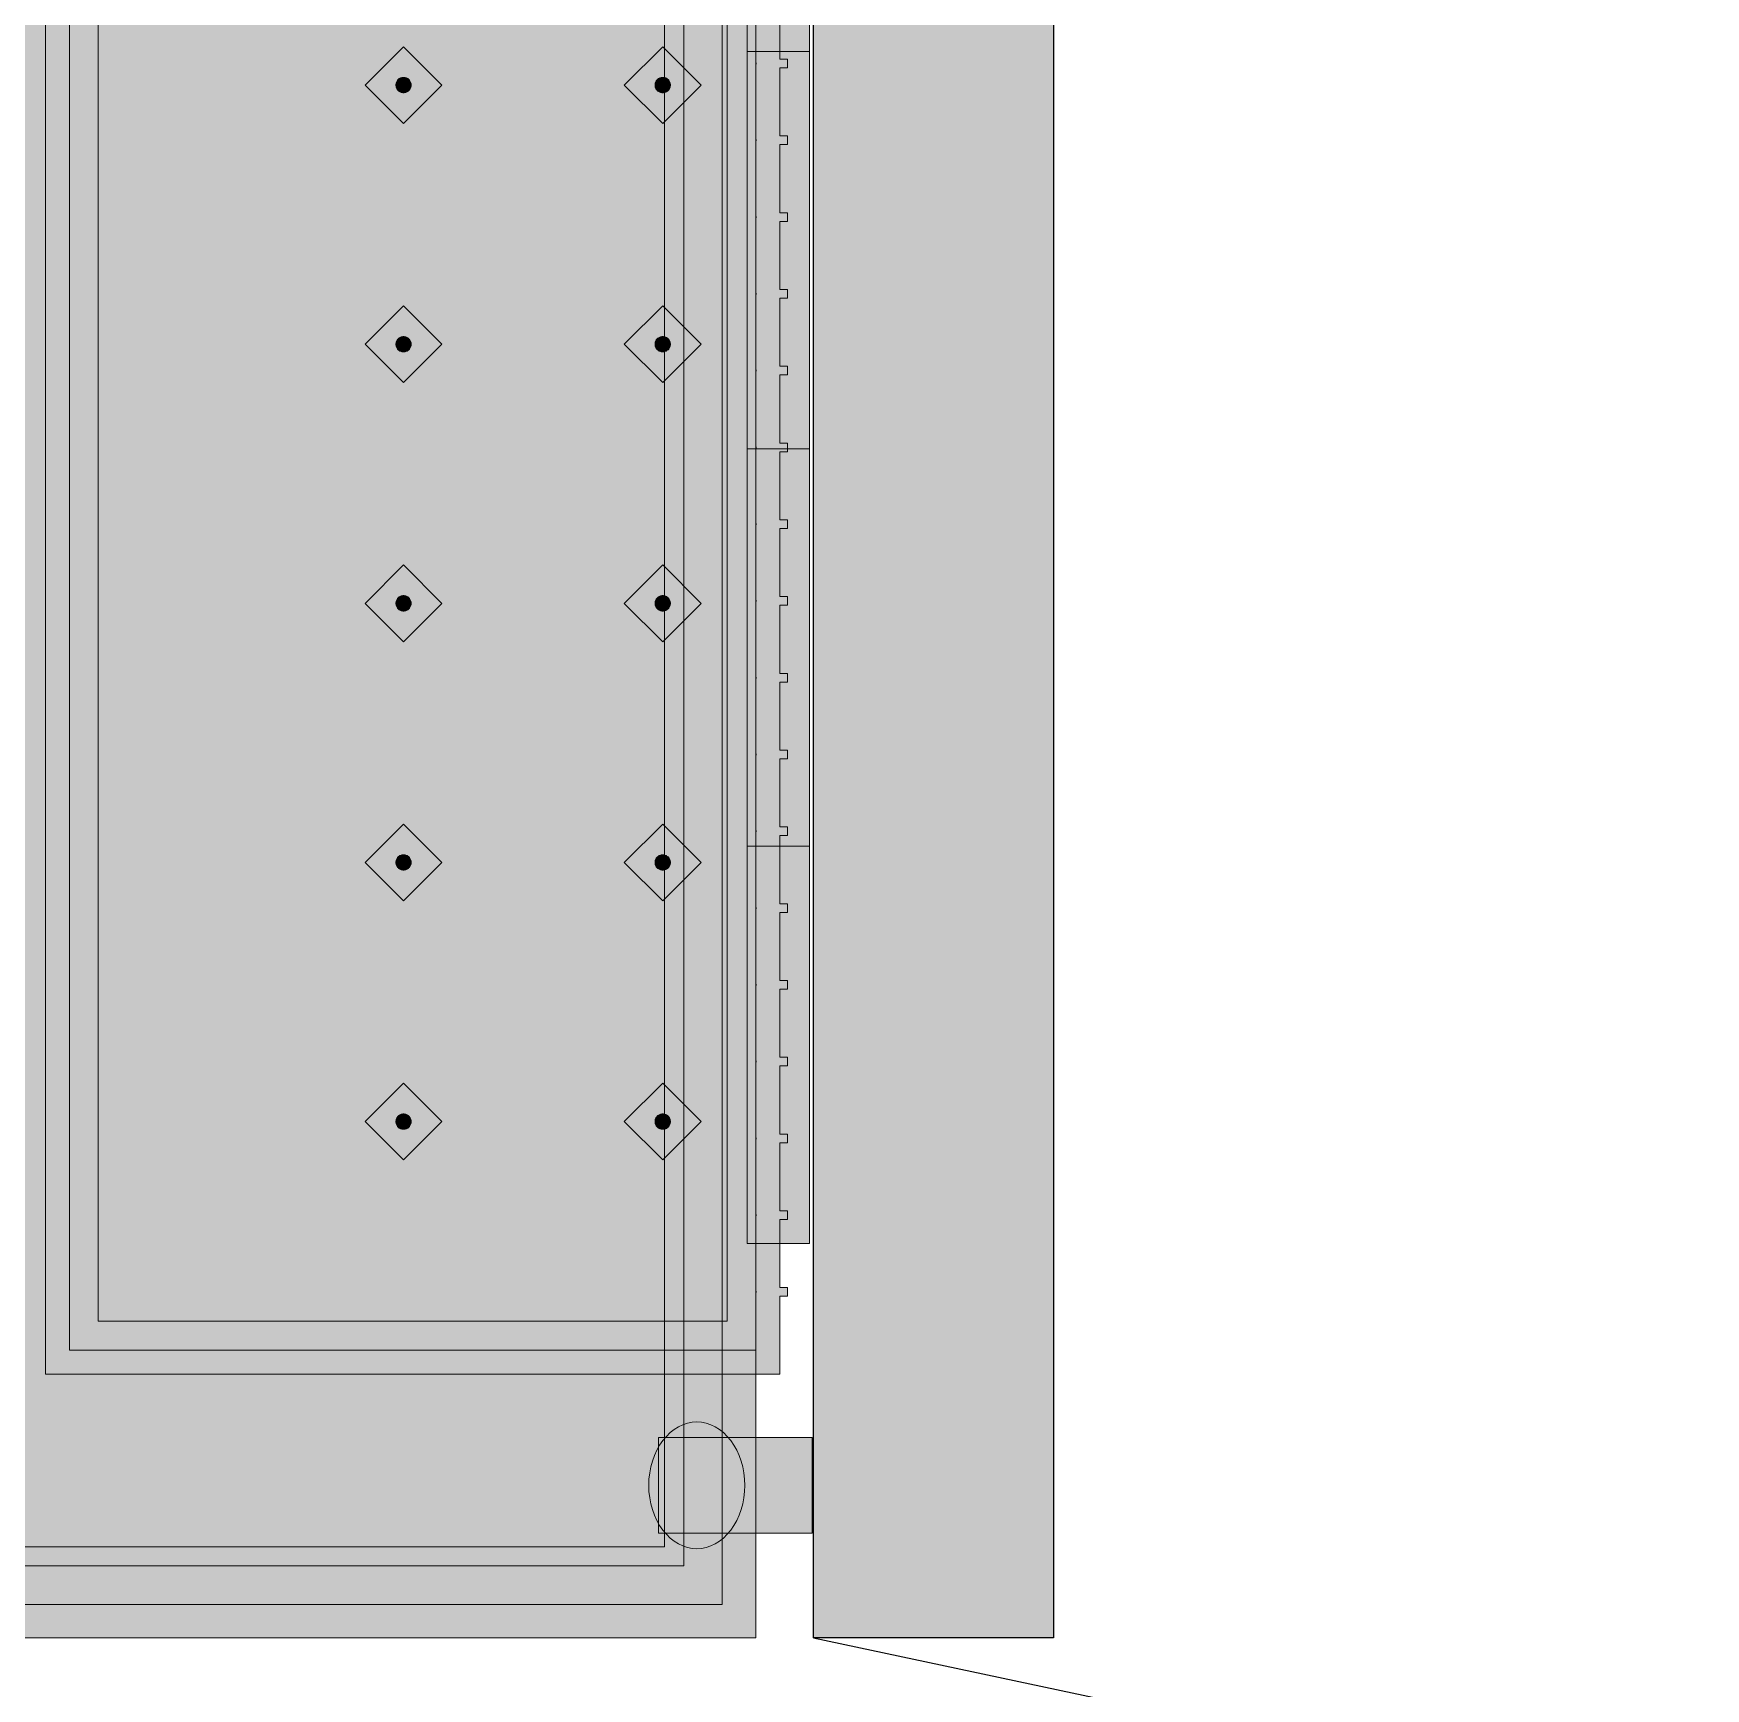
# Model space of a CAD drawing. Header units: metres. Extents: x 2172.2 to 2210.6, y 415.3 to 458.1.
# Drawn here: x 2201.099 to 2202.841, y 442.013 to 443.738 of the extents above; entities that cross this region are included whole.
import ezdxf

# ---------------------------------------------------------------- set-up
doc = ezdxf.new("R2010")
doc.units = ezdxf.units.M
for name, color, linetype, lineweight in [('NC_N1_BANQUETTES', 7, 'CONTINUOUS', 13), ('NC_N1_FLOOR_DECOR', 32, 'CONTINUOUS', 13), ('NC_N1_WALL_DECOR', 32, 'CONTINUOUS', 13), ('NC_N1_WALL_LIGHTS', 32, 'CONTINUOUS', 13), ('NC_N1_WALLS', 7, 'CONTINUOUS', 25)]:
    doc.layers.add(name, color=color, linetype=linetype, lineweight=lineweight)

# ---------------------------------------------------------------- blocks, each defined once
blk = doc.blocks.new('NC_N1_ARCHITECTURE')
at = {"layer": 'NC_N1_WALLS', "true_color": 0xe7e6e1}
blk.add_hatch(color=256, dxfattribs=at).paths.add_polyline_path([(11.91142, 11.191096), (12.16142, 11.191096), (12.16142, 8.066096), (11.91142, 8.066096)])
at = {"layer": 'NC_N1_WALLS', "linetype": 'CONTINUOUS', "lineweight": -2}
blk.add_lwpolyline([(11.91142, 11.191096), (12.16142, 11.191096), (12.16142, 8.066096), (11.91142, 8.066096)], close=True, dxfattribs=at)
blk = doc.blocks.new('NC_N1_DOOR_D2')
at = {"color": 0, "linetype": 'CONTINUOUS'}
blk.add_lwpolyline([(-0.95, 0), (-0.7525, 0.9292)], dxfattribs=at)
blk = doc.blocks.new('NC_N1_MIXED_FLOOR_TRIANGLE_L_2')
at = {"true_color": 0xeff0ee}
h = blk.add_hatch(color=256, dxfattribs=at)
h.dxf.hatch_style = 1
h.paths.add_polyline_path([(11.7267, 11.0081), (11.7284, 11.0064), (11.7303, 11.0048), (11.7323, 11.0034), (11.7345, 11.0023), (11.7368, 11.0013), (11.7391, 11.0006), (11.7415, 11.0001), (11.744, 10.9999), (11.7574, 10.9992), (11.7598, 10.9991), (11.7599, 10.9991), (11.7611, 10.9991), (11.8514, 10.9991), (11.8514, 8.0661), (10.2114, 8.0661), (10.2114, 8.0661), (10.2114, 6.3018), (10.2114, 6.1661), (11.8514, 6.1661), (11.8514, 3.307), (4.0273, 11.1311), (11.7194, 11.1311), (11.7194, 11.1181), (11.7194, 11.0407), (11.7194, 11.0402), (11.7195, 11.0395), (11.7202, 11.0236), (11.7205, 11.0212), (11.7209, 11.0188), (11.7217, 11.0165), (11.7226, 11.0142), (11.7238, 11.012), (11.7251, 11.01), (11.7266, 11.0081)])
at = {"color": 0, "linetype": 'CONTINUOUS', "lineweight": -2, "true_color": 0xa5b2b8}
blk.add_lwpolyline([(11.8514, 10.9991), (11.8514, 8.0661), (10.2114, 8.0661), (10.2114, 8.0661), (10.2114, 6.3018)], dxfattribs=at)
at = {"color": 0, "linetype": 'CONTINUOUS', "lineweight": -2, "true_color": 0xa38246}
for points in [[(11.8164, 10.9641), (11.8164, 8.1011), (10.2114, 8.1011), (10.208, 8.1009), (10.2046, 8.1004), (10.2013, 8.0996), (10.198, 8.0984), (10.1949, 8.097), (10.192, 8.0952), (10.1892, 8.0932), (10.1867, 8.0908), (10.1844, 8.0883), (10.1823, 8.0855), (10.1806, 8.0826), (10.1791, 8.0795), (10.1779, 8.0763), (10.1771, 8.0729), (10.1766, 8.0695), (10.1764, 8.0661), (10.1764, 6.3018)], [(11.7564, 10.9042), (11.7564, 8.1611), (10.2114, 8.1611), (10.2021, 8.1606), (10.1929, 8.1593), (10.1838, 8.157), (10.1751, 8.1539), (10.1666, 8.1499), (10.1586, 8.1451), (10.1512, 8.1395), (10.1442, 8.1333), (10.138, 8.1264), (10.1324, 8.1189), (10.1276, 8.1109), (10.1237, 8.1025), (10.1205, 8.0937), (10.1182, 8.0846), (10.1169, 8.0754), (10.1164, 8.0661), (10.1164, 6.3018)]]:
    blk.add_lwpolyline(points, dxfattribs=at)
at = {"color": 0, "linetype": 'CONTINUOUS', "lineweight": -2, "true_color": 0x778fa0}
blk.add_lwpolyline([(11.7764, 10.9241), (11.7764, 8.1411), (10.2114, 8.1411), (10.2041, 8.1407), (10.1968, 8.1397), (10.1896, 8.1379), (10.1827, 8.1354), (10.1761, 8.1322), (10.1698, 8.1285), (10.1638, 8.1241), (10.1584, 8.1191), (10.1534, 8.1137), (10.1491, 8.1078), (10.1453, 8.1015), (10.1421, 8.0948), (10.1396, 8.0879), (10.1379, 8.0807), (10.1368, 8.0734), (10.1364, 8.0661), (10.1364, 6.3018)], dxfattribs=at)
blk = doc.blocks.new('NC_N1_UNIQUE_WALL_COMPOSITION_11')
at = {"true_color": 0xf6f5ef}
h = blk.add_hatch(color=256, dxfattribs=at)
h.dxf.hatch_style = 1
h.paths.add_polyline_path([(1.242, -0.065), (1.242, 0), (-1.242, 0), (-1.242, -0.065)])
at = {"color": 0, "linetype": 'CONTINUOUS', "lineweight": -2, "true_color": 0xa38246}
blk.add_lwpolyline([(1.242, -0.065), (1.242, 0), (-1.242, 0), (-1.242, -0.065)], close=True, dxfattribs=at)
for points in [[(0, -0.065), (0, 0)], [(0.414, -0.065), (0.414, 0)], [(0.828, -0.065), (0.828, 0)]]:
    blk.add_lwpolyline(points, dxfattribs=at)
blk = doc.blocks.new('NC_N1_SCONCE')
at = {"true_color": 0xf6f5ef}
h = blk.add_hatch(color=256, dxfattribs=at)
h.dxf.hatch_style = 1
h.paths.add_polyline_path([(0.05, -0.16), (0.05, 0), (-0.05, 0), (-0.05, -0.16)])
h = blk.add_hatch(color=256, dxfattribs=at)
h.dxf.hatch_style = 1
h.paths.add_polyline_path([(0.066, -0.12), (0.0657, -0.1151), (0.0647, -0.1102), (0.0632, -0.1055), (0.061, -0.1009), (0.0582, -0.0964), (0.0549, -0.0922), (0.051, -0.0883), (0.0467, -0.0846), (0.0419, -0.0813), (0.0367, -0.0784), (0.0311, -0.0759), (0.0253, -0.0738), (0.0192, -0.0722), (0.0129, -0.071), (0.0065, -0.0702), (0, -0.07), (-0.0065, -0.0702), (-0.0129, -0.071), (-0.0192, -0.0722), (-0.0253, -0.0738), (-0.0311, -0.0759), (-0.0367, -0.0784), (-0.0419, -0.0813), (-0.0467, -0.0846), (-0.051, -0.0883), (-0.0549, -0.0922), (-0.0582, -0.0964), (-0.061, -0.1009), (-0.0632, -0.1055), (-0.0647, -0.1102), (-0.0657, -0.1151), (-0.066, -0.12), (-0.0657, -0.1249), (-0.0647, -0.1298), (-0.0632, -0.1345), (-0.061, -0.1391), (-0.0582, -0.1436), (-0.0549, -0.1478), (-0.051, -0.1517), (-0.0467, -0.1554), (-0.0419, -0.1587), (-0.0367, -0.1616), (-0.0311, -0.1641), (-0.0253, -0.1662), (-0.0192, -0.1678), (-0.0129, -0.169), (-0.0065, -0.1698), (0, -0.17), (0.0065, -0.1698), (0.0129, -0.169), (0.0192, -0.1678), (0.0253, -0.1662), (0.0311, -0.1641), (0.0367, -0.1616), (0.0419, -0.1587), (0.0467, -0.1554), (0.051, -0.1517), (0.0549, -0.1478), (0.0582, -0.1436), (0.061, -0.1391), (0.0632, -0.1345), (0.0647, -0.1298), (0.0657, -0.1249)])
at = {"color": 0, "linetype": 'CONTINUOUS', "lineweight": -2, "true_color": 0xa38246}
for points in [[(0.05, -0.16), (0.05, 0), (-0.05, 0), (-0.05, -0.16)], [(0.066, -0.12), (0.0657, -0.1151), (0.0647, -0.1102), (0.0632, -0.1055), (0.061, -0.1009), (0.0582, -0.0964), (0.0549, -0.0922), (0.051, -0.0883), (0.0467, -0.0846), (0.0419, -0.0813), (0.0367, -0.0784), (0.0311, -0.0759), (0.0253, -0.0738), (0.0192, -0.0722), (0.0129, -0.071), (0.0065, -0.0702), (0, -0.07), (-0.0065, -0.0702), (-0.0129, -0.071), (-0.0192, -0.0722), (-0.0253, -0.0738), (-0.0311, -0.0759), (-0.0367, -0.0784), (-0.0419, -0.0813), (-0.0467, -0.0846), (-0.051, -0.0883), (-0.0549, -0.0922), (-0.0582, -0.0964), (-0.061, -0.1009), (-0.0632, -0.1055), (-0.0647, -0.1102), (-0.0657, -0.1151), (-0.066, -0.12), (-0.0657, -0.1249), (-0.0647, -0.1298), (-0.0632, -0.1345), (-0.061, -0.1391), (-0.0582, -0.1436), (-0.0549, -0.1478), (-0.051, -0.1517), (-0.0467, -0.1554), (-0.0419, -0.1587), (-0.0367, -0.1616), (-0.0311, -0.1641), (-0.0253, -0.1662), (-0.0192, -0.1678), (-0.0129, -0.169), (-0.0065, -0.1698), (0, -0.17), (0.0065, -0.1698), (0.0129, -0.169), (0.0192, -0.1678), (0.0253, -0.1662), (0.0311, -0.1641), (0.0367, -0.1616), (0.0419, -0.1587), (0.0467, -0.1554), (0.051, -0.1517), (0.0549, -0.1478), (0.0582, -0.1436), (0.061, -0.1391), (0.0632, -0.1345), (0.0647, -0.1298), (0.0657, -0.1249)]]:
    blk.add_lwpolyline(points, close=True, dxfattribs=at)
blk = doc.blocks.new('NC_N1_TRIANGLE_L_ENTRY_BANQUETTE')
at = {"true_color": 0x778fa0}
h = blk.add_hatch(color=256, dxfattribs=at)
h.dxf.hatch_style = 1
h.paths.add_polyline_path([(0.035, 0.6), (0.027, 0.6), (0.027, 0.609), (0.035, 0.609), (0.035, 0.68), (0.027, 0.68), (0.027, 0.689), (0.035, 0.689), (0.035, 0.76), (0.027, 0.76), (0.027, 0.769), (0.035, 0.769), (0.035, 0.84), (0.027, 0.84), (0.027, 0.849), (0.035, 0.849), (0.035, 0.92), (0.027, 0.92), (0.027, 0.929), (0.035, 0.929), (0.035, 1), (0.027, 1), (0.027, 1.009), (0.035, 1.009), (0.035, 1.08), (0.027, 1.08), (0.027, 1.089), (0.035, 1.089), (0.035, 1.16), (0.027, 1.16), (0.027, 1.169), (0.035, 1.169), (0.035, 1.24), (0.027, 1.24), (0.027, 1.249), (0.035, 1.249), (0.035, 1.32), (0.027, 1.32), (0.027, 1.329), (0.035, 1.329), (0.035, 1.4), (0.027, 1.4), (0.027, 1.409), (0.035, 1.409), (0.035, 1.48), (0.027, 1.48), (0.027, 1.489), (0.035, 1.489), (0.035, 1.56), (0.027, 1.56), (0.027, 1.569), (0.035, 1.569), (0.035, 1.64), (0.027, 1.64), (0.027, 1.649), (0.035, 1.649), (0.035, 1.72), (0.027, 1.72), (0.027, 1.729), (0.035, 1.729), (0.035, 1.8), (0.027, 1.8), (0.027, 1.809), (0.035, 1.809), (0.035, 1.88), (0.027, 1.88), (0.027, 1.889), (0.035, 1.889), (0.035, 1.96), (0.027, 1.96), (0.027, 1.969), (0.035, 1.969), (0.035, 2.04), (0.027, 2.04), (0.027, 2.049), (0.035, 2.049), (0.035, 2.12), (0.027, 2.12), (0.027, 2.129), (0.035, 2.129), (0.035, 2.2), (0.027, 2.2), (0.027, 2.209), (0.035, 2.209), (0.035, 2.28), (0.027, 2.28), (0.027, 2.289), (0.035, 2.289), (0.035, 2.36), (0.027, 2.36), (0.027, 2.369), (0.035, 2.369), (0.035, 2.44), (0.027, 2.44), (0.027, 2.449), (0.035, 2.449), (0.035, 2.52), (0.027, 2.52), (0.027, 2.529), (0.035, 2.529), (0.035, 2.6), (0.027, 2.6), (0.027, 2.609), (0.035, 2.609), (0.035, 2.68), (0.027, 2.68), (0.027, 2.689), (0.035, 2.689), (0.035, 2.76), (0.027, 2.76), (0.027, 2.769), (0.035, 2.769), (0.035, 2.85), (0.8, 2.85), (0.8, 0.8), (4.35, 0.8), (4.35, 0.035), (4.289, 0.035), (4.289, 0.027), (4.28, 0.027), (4.28, 0.035), (4.209, 0.035), (4.209, 0.027), (4.2, 0.027), (4.2, 0.035), (4.129, 0.035), (4.129, 0.027), (4.12, 0.027), (4.12, 0.035), (4.049, 0.035), (4.049, 0.027), (4.04, 0.027), (4.04, 0.035), (3.969, 0.035), (3.969, 0.027), (3.96, 0.027), (3.96, 0.035), (3.889, 0.035), (3.889, 0.027), (3.88, 0.027), (3.88, 0.035), (3.809, 0.035), (3.809, 0.027), (3.8, 0.027), (3.8, 0.035), (3.729, 0.035), (3.729, 0.027), (3.72, 0.027), (3.72, 0.035), (3.649, 0.035), (3.649, 0.027), (3.64, 0.027), (3.64, 0.035), (3.569, 0.035), (3.569, 0.027), (3.56, 0.027), (3.56, 0.035), (3.489, 0.035), (3.489, 0.027), (3.48, 0.027), (3.48, 0.035), (3.409, 0.035), (3.409, 0.027), (3.4, 0.027), (3.4, 0.035), (3.329, 0.035), (3.329, 0.027), (3.32, 0.027), (3.32, 0.035), (3.249, 0.035), (3.249, 0.027), (3.24, 0.027), (3.24, 0.035), (3.169, 0.035), (3.169, 0.027), (3.16, 0.027), (3.16, 0.035), (3.089, 0.035), (3.089, 0.027), (3.08, 0.027), (3.08, 0.035), (3.009, 0.035), (3.009, 0.027), (3, 0.027), (3, 0.035), (2.929, 0.035), (2.929, 0.027), (2.92, 0.027), (2.92, 0.035), (2.849, 0.035), (2.849, 0.027), (2.84, 0.027), (2.84, 0.035), (2.769, 0.035), (2.769, 0.027), (2.76, 0.027), (2.76, 0.035), (2.689, 0.035), (2.689, 0.027), (2.68, 0.027), (2.68, 0.035), (2.609, 0.035), (2.609, 0.027), (2.6, 0.027), (2.6, 0.035), (2.529, 0.035), (2.529, 0.027), (2.52, 0.027), (2.52, 0.035), (2.449, 0.035), (2.449, 0.027), (2.44, 0.027), (2.44, 0.035), (2.369, 0.035), (2.369, 0.027), (2.36, 0.027), (2.36, 0.035), (2.289, 0.035), (2.289, 0.027), (2.28, 0.027), (2.28, 0.035), (2.209, 0.035), (2.209, 0.027), (2.2, 0.027), (2.2, 0.035), (2.129, 0.035), (2.129, 0.027), (2.12, 0.027), (2.12, 0.035), (2.049, 0.035), (2.049, 0.027), (2.04, 0.027), (2.04, 0.035), (1.969, 0.035), (1.969, 0.027), (1.96, 0.027), (1.96, 0.035), (1.889, 0.035), (1.889, 0.027), (1.88, 0.027), (1.88, 0.035), (1.809, 0.035), (1.809, 0.027), (1.8, 0.027), (1.8, 0.035), (1.729, 0.035), (1.729, 0.027), (1.72, 0.027), (1.72, 0.035), (1.649, 0.035), (1.649, 0.027), (1.64, 0.027), (1.64, 0.035), (1.569, 0.035), (1.569, 0.027), (1.56, 0.027), (1.56, 0.035), (1.489, 0.035), (1.489, 0.027), (1.48, 0.027), (1.48, 0.035), (1.409, 0.035), (1.409, 0.027), (1.4, 0.027), (1.4, 0.035), (1.329, 0.035), (1.329, 0.027), (1.32, 0.027), (1.32, 0.035), (1.249, 0.035), (1.249, 0.027), (1.24, 0.027), (1.24, 0.035), (1.169, 0.035), (1.169, 0.027), (1.16, 0.027), (1.16, 0.035), (1.089, 0.035), (1.089, 0.027), (1.08, 0.027), (1.08, 0.035), (1.009, 0.035), (1.009, 0.027), (1, 0.027), (1, 0.035), (0.929, 0.035), (0.929, 0.027), (0.92, 0.027), (0.92, 0.035), (0.849, 0.035), (0.849, 0.027), (0.84, 0.027), (0.84, 0.035), (0.769, 0.035), (0.769, 0.027), (0.76, 0.027), (0.76, 0.035), (0.689, 0.035), (0.689, 0.027), (0.68, 0.027), (0.68, 0.035), (0.609, 0.035), (0.609, 0.027), (0.6, 0.027), (0.6, 0.035), (0.529, 0.035), (0.529, 0.027), (0.52, 0.027), (0.52, 0.035), (0.45, 0.035), (0.45, 0.048), (0.448, 0.048), (0.448, 0.092), (0.45, 0.092), (0.45, 0.45), (0.035, 0.45), (0.035, 0.52), (0.027, 0.52), (0.027, 0.529), (0.035, 0.529)])
at = {"true_color": 0xa38246}
h = blk.add_hatch(color=256, dxfattribs=at)
h.dxf.hatch_style = 1
h.paths.add_polyline_path([(0.165, 2.587), (0.165, 2.5862), (0.1648, 2.5854), (0.1647, 2.5847), (0.1644, 2.5839), (0.1641, 2.5832), (0.1637, 2.5826), (0.1632, 2.5819), (0.1627, 2.5813), (0.1621, 2.5808), (0.1614, 2.5803), (0.1608, 2.5799), (0.1601, 2.5796), (0.1593, 2.5793), (0.1586, 2.5792), (0.1578, 2.579), (0.157, 2.579), (0.1562, 2.579), (0.1554, 2.5792), (0.1547, 2.5793), (0.1539, 2.5796), (0.1532, 2.5799), (0.1526, 2.5803), (0.1519, 2.5808), (0.1513, 2.5813), (0.1508, 2.5819), (0.1503, 2.5826), (0.1499, 2.5832), (0.1496, 2.5839), (0.1493, 2.5847), (0.1492, 2.5854), (0.149, 2.5862), (0.149, 2.587), (0.149, 2.5878), (0.1492, 2.5886), (0.1493, 2.5893), (0.1496, 2.5901), (0.1499, 2.5908), (0.1503, 2.5914), (0.1508, 2.5921), (0.1513, 2.5927), (0.1519, 2.5932), (0.1526, 2.5937), (0.1532, 2.5941), (0.1539, 2.5944), (0.1547, 2.5947), (0.1554, 2.5948), (0.1562, 2.595), (0.157, 2.595), (0.1578, 2.595), (0.1586, 2.5948), (0.1593, 2.5947), (0.1601, 2.5944), (0.1608, 2.5941), (0.1614, 2.5937), (0.1621, 2.5932), (0.1627, 2.5927), (0.1632, 2.5921), (0.1637, 2.5914), (0.1641, 2.5908), (0.1644, 2.5901), (0.1647, 2.5893), (0.1648, 2.5886), (0.165, 2.5878)])
h = blk.add_hatch(color=256, dxfattribs=at)
h.dxf.hatch_style = 1
h.paths.add_polyline_path([(0.435, 2.587), (0.435, 2.5862), (0.4348, 2.5854), (0.4347, 2.5847), (0.4344, 2.5839), (0.4341, 2.5832), (0.4337, 2.5826), (0.4332, 2.5819), (0.4327, 2.5813), (0.4321, 2.5808), (0.4314, 2.5803), (0.4308, 2.5799), (0.4301, 2.5796), (0.4293, 2.5793), (0.4286, 2.5792), (0.4278, 2.579), (0.427, 2.579), (0.4262, 2.579), (0.4254, 2.5792), (0.4247, 2.5793), (0.4239, 2.5796), (0.4232, 2.5799), (0.4226, 2.5803), (0.4219, 2.5808), (0.4213, 2.5813), (0.4208, 2.5819), (0.4203, 2.5826), (0.4199, 2.5832), (0.4196, 2.5839), (0.4193, 2.5847), (0.4192, 2.5854), (0.419, 2.5862), (0.419, 2.587), (0.419, 2.5878), (0.4192, 2.5886), (0.4193, 2.5893), (0.4196, 2.5901), (0.4199, 2.5908), (0.4203, 2.5914), (0.4208, 2.5921), (0.4213, 2.5927), (0.4219, 2.5932), (0.4226, 2.5937), (0.4232, 2.5941), (0.4239, 2.5944), (0.4247, 2.5947), (0.4254, 2.5948), (0.4262, 2.595), (0.427, 2.595), (0.4278, 2.595), (0.4286, 2.5948), (0.4293, 2.5947), (0.4301, 2.5944), (0.4308, 2.5941), (0.4314, 2.5937), (0.4321, 2.5932), (0.4327, 2.5927), (0.4332, 2.5921), (0.4337, 2.5914), (0.4341, 2.5908), (0.4344, 2.5901), (0.4347, 2.5893), (0.4348, 2.5886), (0.435, 2.5878)])
h = blk.add_hatch(color=256, dxfattribs=at)
h.dxf.hatch_style = 1
h.paths.add_polyline_path([(0.165, 2.317), (0.165, 2.3162), (0.1648, 2.3154), (0.1647, 2.3147), (0.1644, 2.3139), (0.1641, 2.3132), (0.1637, 2.3126), (0.1632, 2.3119), (0.1627, 2.3113), (0.1621, 2.3108), (0.1614, 2.3103), (0.1608, 2.3099), (0.1601, 2.3096), (0.1593, 2.3093), (0.1586, 2.3092), (0.1578, 2.309), (0.157, 2.309), (0.1562, 2.309), (0.1554, 2.3092), (0.1547, 2.3093), (0.1539, 2.3096), (0.1532, 2.3099), (0.1526, 2.3103), (0.1519, 2.3108), (0.1513, 2.3113), (0.1508, 2.3119), (0.1503, 2.3126), (0.1499, 2.3132), (0.1496, 2.3139), (0.1493, 2.3147), (0.1492, 2.3154), (0.149, 2.3162), (0.149, 2.317), (0.149, 2.3178), (0.1492, 2.3186), (0.1493, 2.3193), (0.1496, 2.3201), (0.1499, 2.3208), (0.1503, 2.3214), (0.1508, 2.3221), (0.1513, 2.3227), (0.1519, 2.3232), (0.1526, 2.3237), (0.1532, 2.3241), (0.1539, 2.3244), (0.1547, 2.3247), (0.1554, 2.3248), (0.1562, 2.325), (0.157, 2.325), (0.1578, 2.325), (0.1586, 2.3248), (0.1593, 2.3247), (0.1601, 2.3244), (0.1608, 2.3241), (0.1614, 2.3237), (0.1621, 2.3232), (0.1627, 2.3227), (0.1632, 2.3221), (0.1637, 2.3214), (0.1641, 2.3208), (0.1644, 2.3201), (0.1647, 2.3193), (0.1648, 2.3186), (0.165, 2.3178)])
h = blk.add_hatch(color=256, dxfattribs=at)
h.dxf.hatch_style = 1
h.paths.add_polyline_path([(0.435, 2.317), (0.435, 2.3162), (0.4348, 2.3154), (0.4347, 2.3147), (0.4344, 2.3139), (0.4341, 2.3132), (0.4337, 2.3126), (0.4332, 2.3119), (0.4327, 2.3113), (0.4321, 2.3108), (0.4314, 2.3103), (0.4308, 2.3099), (0.4301, 2.3096), (0.4293, 2.3093), (0.4286, 2.3092), (0.4278, 2.309), (0.427, 2.309), (0.4262, 2.309), (0.4254, 2.3092), (0.4247, 2.3093), (0.4239, 2.3096), (0.4232, 2.3099), (0.4226, 2.3103), (0.4219, 2.3108), (0.4213, 2.3113), (0.4208, 2.3119), (0.4203, 2.3126), (0.4199, 2.3132), (0.4196, 2.3139), (0.4193, 2.3147), (0.4192, 2.3154), (0.419, 2.3162), (0.419, 2.317), (0.419, 2.3178), (0.4192, 2.3186), (0.4193, 2.3193), (0.4196, 2.3201), (0.4199, 2.3208), (0.4203, 2.3214), (0.4208, 2.3221), (0.4213, 2.3227), (0.4219, 2.3232), (0.4226, 2.3237), (0.4232, 2.3241), (0.4239, 2.3244), (0.4247, 2.3247), (0.4254, 2.3248), (0.4262, 2.325), (0.427, 2.325), (0.4278, 2.325), (0.4286, 2.3248), (0.4293, 2.3247), (0.4301, 2.3244), (0.4308, 2.3241), (0.4314, 2.3237), (0.4321, 2.3232), (0.4327, 2.3227), (0.4332, 2.3221), (0.4337, 2.3214), (0.4341, 2.3208), (0.4344, 2.3201), (0.4347, 2.3193), (0.4348, 2.3186), (0.435, 2.3178)])
h = blk.add_hatch(color=256, dxfattribs=at)
h.dxf.hatch_style = 1
h.paths.add_polyline_path([(0.165, 2.047), (0.165, 2.0462), (0.1648, 2.0454), (0.1647, 2.0447), (0.1644, 2.0439), (0.1641, 2.0432), (0.1637, 2.0426), (0.1632, 2.0419), (0.1627, 2.0413), (0.1621, 2.0408), (0.1614, 2.0403), (0.1608, 2.0399), (0.1601, 2.0396), (0.1593, 2.0393), (0.1586, 2.0392), (0.1578, 2.039), (0.157, 2.039), (0.1562, 2.039), (0.1554, 2.0392), (0.1547, 2.0393), (0.1539, 2.0396), (0.1532, 2.0399), (0.1526, 2.0403), (0.1519, 2.0408), (0.1513, 2.0413), (0.1508, 2.0419), (0.1503, 2.0426), (0.1499, 2.0432), (0.1496, 2.0439), (0.1493, 2.0447), (0.1492, 2.0454), (0.149, 2.0462), (0.149, 2.047), (0.149, 2.0478), (0.1492, 2.0486), (0.1493, 2.0493), (0.1496, 2.0501), (0.1499, 2.0508), (0.1503, 2.0514), (0.1508, 2.0521), (0.1513, 2.0527), (0.1519, 2.0532), (0.1526, 2.0537), (0.1532, 2.0541), (0.1539, 2.0544), (0.1547, 2.0547), (0.1554, 2.0548), (0.1562, 2.055), (0.157, 2.055), (0.1578, 2.055), (0.1586, 2.0548), (0.1593, 2.0547), (0.1601, 2.0544), (0.1608, 2.0541), (0.1614, 2.0537), (0.1621, 2.0532), (0.1627, 2.0527), (0.1632, 2.0521), (0.1637, 2.0514), (0.1641, 2.0508), (0.1644, 2.0501), (0.1647, 2.0493), (0.1648, 2.0486), (0.165, 2.0478)])
h = blk.add_hatch(color=256, dxfattribs=at)
h.dxf.hatch_style = 1
h.paths.add_polyline_path([(0.435, 2.047), (0.435, 2.0462), (0.4348, 2.0454), (0.4347, 2.0447), (0.4344, 2.0439), (0.4341, 2.0432), (0.4337, 2.0426), (0.4332, 2.0419), (0.4327, 2.0413), (0.4321, 2.0408), (0.4314, 2.0403), (0.4308, 2.0399), (0.4301, 2.0396), (0.4293, 2.0393), (0.4286, 2.0392), (0.4278, 2.039), (0.427, 2.039), (0.4262, 2.039), (0.4254, 2.0392), (0.4247, 2.0393), (0.4239, 2.0396), (0.4232, 2.0399), (0.4226, 2.0403), (0.4219, 2.0408), (0.4213, 2.0413), (0.4208, 2.0419), (0.4203, 2.0426), (0.4199, 2.0432), (0.4196, 2.0439), (0.4193, 2.0447), (0.4192, 2.0454), (0.419, 2.0462), (0.419, 2.047), (0.419, 2.0478), (0.4192, 2.0486), (0.4193, 2.0493), (0.4196, 2.0501), (0.4199, 2.0508), (0.4203, 2.0514), (0.4208, 2.0521), (0.4213, 2.0527), (0.4219, 2.0532), (0.4226, 2.0537), (0.4232, 2.0541), (0.4239, 2.0544), (0.4247, 2.0547), (0.4254, 2.0548), (0.4262, 2.055), (0.427, 2.055), (0.4278, 2.055), (0.4286, 2.0548), (0.4293, 2.0547), (0.4301, 2.0544), (0.4308, 2.0541), (0.4314, 2.0537), (0.4321, 2.0532), (0.4327, 2.0527), (0.4332, 2.0521), (0.4337, 2.0514), (0.4341, 2.0508), (0.4344, 2.0501), (0.4347, 2.0493), (0.4348, 2.0486), (0.435, 2.0478)])
h = blk.add_hatch(color=256, dxfattribs=at)
h.dxf.hatch_style = 1
h.paths.add_polyline_path([(0.165, 1.777), (0.165, 1.7762), (0.1648, 1.7754), (0.1647, 1.7747), (0.1644, 1.7739), (0.1641, 1.7732), (0.1637, 1.7726), (0.1632, 1.7719), (0.1627, 1.7713), (0.1621, 1.7708), (0.1614, 1.7703), (0.1608, 1.7699), (0.1601, 1.7696), (0.1593, 1.7693), (0.1586, 1.7692), (0.1578, 1.769), (0.157, 1.769), (0.1562, 1.769), (0.1554, 1.7692), (0.1547, 1.7693), (0.1539, 1.7696), (0.1532, 1.7699), (0.1526, 1.7703), (0.1519, 1.7708), (0.1513, 1.7713), (0.1508, 1.7719), (0.1503, 1.7726), (0.1499, 1.7732), (0.1496, 1.7739), (0.1493, 1.7747), (0.1492, 1.7754), (0.149, 1.7762), (0.149, 1.777), (0.149, 1.7778), (0.1492, 1.7786), (0.1493, 1.7793), (0.1496, 1.7801), (0.1499, 1.7808), (0.1503, 1.7814), (0.1508, 1.7821), (0.1513, 1.7827), (0.1519, 1.7832), (0.1526, 1.7837), (0.1532, 1.7841), (0.1539, 1.7844), (0.1547, 1.7847), (0.1554, 1.7848), (0.1562, 1.785), (0.157, 1.785), (0.1578, 1.785), (0.1586, 1.7848), (0.1593, 1.7847), (0.1601, 1.7844), (0.1608, 1.7841), (0.1614, 1.7837), (0.1621, 1.7832), (0.1627, 1.7827), (0.1632, 1.7821), (0.1637, 1.7814), (0.1641, 1.7808), (0.1644, 1.7801), (0.1647, 1.7793), (0.1648, 1.7786), (0.165, 1.7778)])
h = blk.add_hatch(color=256, dxfattribs=at)
h.dxf.hatch_style = 1
h.paths.add_polyline_path([(0.435, 1.777), (0.435, 1.7762), (0.4348, 1.7754), (0.4347, 1.7747), (0.4344, 1.7739), (0.4341, 1.7732), (0.4337, 1.7726), (0.4332, 1.7719), (0.4327, 1.7713), (0.4321, 1.7708), (0.4314, 1.7703), (0.4308, 1.7699), (0.4301, 1.7696), (0.4293, 1.7693), (0.4286, 1.7692), (0.4278, 1.769), (0.427, 1.769), (0.4262, 1.769), (0.4254, 1.7692), (0.4247, 1.7693), (0.4239, 1.7696), (0.4232, 1.7699), (0.4226, 1.7703), (0.4219, 1.7708), (0.4213, 1.7713), (0.4208, 1.7719), (0.4203, 1.7726), (0.4199, 1.7732), (0.4196, 1.7739), (0.4193, 1.7747), (0.4192, 1.7754), (0.419, 1.7762), (0.419, 1.777), (0.419, 1.7778), (0.4192, 1.7786), (0.4193, 1.7793), (0.4196, 1.7801), (0.4199, 1.7808), (0.4203, 1.7814), (0.4208, 1.7821), (0.4213, 1.7827), (0.4219, 1.7832), (0.4226, 1.7837), (0.4232, 1.7841), (0.4239, 1.7844), (0.4247, 1.7847), (0.4254, 1.7848), (0.4262, 1.785), (0.427, 1.785), (0.4278, 1.785), (0.4286, 1.7848), (0.4293, 1.7847), (0.4301, 1.7844), (0.4308, 1.7841), (0.4314, 1.7837), (0.4321, 1.7832), (0.4327, 1.7827), (0.4332, 1.7821), (0.4337, 1.7814), (0.4341, 1.7808), (0.4344, 1.7801), (0.4347, 1.7793), (0.4348, 1.7786), (0.435, 1.7778)])
h = blk.add_hatch(color=256, dxfattribs=at)
h.dxf.hatch_style = 1
h.paths.add_polyline_path([(0.165, 1.507), (0.165, 1.5062), (0.1648, 1.5054), (0.1647, 1.5047), (0.1644, 1.5039), (0.1641, 1.5032), (0.1637, 1.5026), (0.1632, 1.5019), (0.1627, 1.5013), (0.1621, 1.5008), (0.1614, 1.5003), (0.1608, 1.4999), (0.1601, 1.4996), (0.1593, 1.4993), (0.1586, 1.4992), (0.1578, 1.499), (0.157, 1.499), (0.1562, 1.499), (0.1554, 1.4992), (0.1547, 1.4993), (0.1539, 1.4996), (0.1532, 1.4999), (0.1526, 1.5003), (0.1519, 1.5008), (0.1513, 1.5013), (0.1508, 1.5019), (0.1503, 1.5026), (0.1499, 1.5032), (0.1496, 1.5039), (0.1493, 1.5047), (0.1492, 1.5054), (0.149, 1.5062), (0.149, 1.507), (0.149, 1.5078), (0.1492, 1.5086), (0.1493, 1.5093), (0.1496, 1.5101), (0.1499, 1.5108), (0.1503, 1.5114), (0.1508, 1.5121), (0.1513, 1.5127), (0.1519, 1.5132), (0.1526, 1.5137), (0.1532, 1.5141), (0.1539, 1.5144), (0.1547, 1.5147), (0.1554, 1.5148), (0.1562, 1.515), (0.157, 1.515), (0.1578, 1.515), (0.1586, 1.5148), (0.1593, 1.5147), (0.1601, 1.5144), (0.1608, 1.5141), (0.1614, 1.5137), (0.1621, 1.5132), (0.1627, 1.5127), (0.1632, 1.5121), (0.1637, 1.5114), (0.1641, 1.5108), (0.1644, 1.5101), (0.1647, 1.5093), (0.1648, 1.5086), (0.165, 1.5078)])
h = blk.add_hatch(color=256, dxfattribs=at)
h.dxf.hatch_style = 1
h.paths.add_polyline_path([(0.435, 1.507), (0.435, 1.5062), (0.4348, 1.5054), (0.4347, 1.5047), (0.4344, 1.5039), (0.4341, 1.5032), (0.4337, 1.5026), (0.4332, 1.5019), (0.4327, 1.5013), (0.4321, 1.5008), (0.4314, 1.5003), (0.4308, 1.4999), (0.4301, 1.4996), (0.4293, 1.4993), (0.4286, 1.4992), (0.4278, 1.499), (0.427, 1.499), (0.4262, 1.499), (0.4254, 1.4992), (0.4247, 1.4993), (0.4239, 1.4996), (0.4232, 1.4999), (0.4226, 1.5003), (0.4219, 1.5008), (0.4213, 1.5013), (0.4208, 1.5019), (0.4203, 1.5026), (0.4199, 1.5032), (0.4196, 1.5039), (0.4193, 1.5047), (0.4192, 1.5054), (0.419, 1.5062), (0.419, 1.507), (0.419, 1.5078), (0.4192, 1.5086), (0.4193, 1.5093), (0.4196, 1.5101), (0.4199, 1.5108), (0.4203, 1.5114), (0.4208, 1.5121), (0.4213, 1.5127), (0.4219, 1.5132), (0.4226, 1.5137), (0.4232, 1.5141), (0.4239, 1.5144), (0.4247, 1.5147), (0.4254, 1.5148), (0.4262, 1.515), (0.427, 1.515), (0.4278, 1.515), (0.4286, 1.5148), (0.4293, 1.5147), (0.4301, 1.5144), (0.4308, 1.5141), (0.4314, 1.5137), (0.4321, 1.5132), (0.4327, 1.5127), (0.4332, 1.5121), (0.4337, 1.5114), (0.4341, 1.5108), (0.4344, 1.5101), (0.4347, 1.5093), (0.4348, 1.5086), (0.435, 1.5078)])
at = {"color": 0, "linetype": 'CONTINUOUS', "lineweight": -2, "true_color": 0x2d3540}
blk.add_lwpolyline([(0.035, 1.409), (0.035, 1.48), (0.027, 1.48), (0.027, 1.489), (0.035, 1.489), (0.035, 1.56), (0.027, 1.56), (0.027, 1.569), (0.035, 1.569), (0.035, 1.64), (0.027, 1.64), (0.027, 1.649), (0.035, 1.649), (0.035, 1.72), (0.027, 1.72), (0.027, 1.729), (0.035, 1.729), (0.035, 1.8), (0.027, 1.8), (0.027, 1.809), (0.035, 1.809), (0.035, 1.88), (0.027, 1.88), (0.027, 1.889), (0.035, 1.889), (0.035, 1.96), (0.027, 1.96), (0.027, 1.969), (0.035, 1.969), (0.035, 2.04), (0.027, 2.04), (0.027, 2.049), (0.035, 2.049), (0.035, 2.12), (0.027, 2.12), (0.027, 2.129), (0.035, 2.129), (0.035, 2.2), (0.027, 2.2), (0.027, 2.209), (0.035, 2.209), (0.035, 2.28), (0.027, 2.28), (0.027, 2.289), (0.035, 2.289), (0.035, 2.36), (0.027, 2.36), (0.027, 2.369), (0.035, 2.369), (0.035, 2.44), (0.027, 2.44), (0.027, 2.449), (0.035, 2.449), (0.035, 2.52), (0.027, 2.52), (0.027, 2.529), (0.035, 2.529), (0.035, 2.6), (0.027, 2.6), (0.027, 2.609), (0.035, 2.609), (0.035, 2.68), (0.027, 2.68), (0.027, 2.689), (0.035, 2.689), (0.035, 2.76), (0.027, 2.76), (0.027, 2.769), (0.035, 2.769), (0.035, 2.85), (0.8, 2.85), (0.8, 0.8)], dxfattribs=at)
at = {"color": 0, "linetype": 'CONTINUOUS', "lineweight": -2, "true_color": 0xa38246}
for points in [[(0.06, 1.409), (0.06, 1.48), (0.0599, 1.4825), (0.0596, 1.4845), (0.0599, 1.4865), (0.06, 1.489), (0.06, 1.56), (0.0599, 1.5625), (0.0596, 1.5645), (0.0599, 1.5665), (0.06, 1.569), (0.06, 1.64), (0.0599, 1.6425), (0.0596, 1.6445), (0.0599, 1.6465), (0.06, 1.649), (0.06, 1.72), (0.0599, 1.7225), (0.0596, 1.7245), (0.0599, 1.7265), (0.06, 1.729), (0.06, 1.8), (0.0599, 1.8025), (0.0596, 1.8045), (0.0599, 1.8065), (0.06, 1.809), (0.06, 1.88), (0.0599, 1.8825), (0.0596, 1.8845), (0.0599, 1.8865), (0.06, 1.889), (0.06, 1.96), (0.0599, 1.9625), (0.0596, 1.9645), (0.0599, 1.9665), (0.06, 1.969), (0.06, 2.04), (0.0599, 2.0425), (0.0596, 2.0445), (0.0599, 2.0465), (0.06, 2.049), (0.06, 2.12), (0.0599, 2.1225), (0.0596, 2.1245), (0.0599, 2.1265), (0.06, 2.129), (0.06, 2.2), (0.0599, 2.2025), (0.0596, 2.2045), (0.0599, 2.2065), (0.06, 2.209), (0.06, 2.28), (0.0599, 2.2825), (0.0596, 2.2845), (0.0599, 2.2865), (0.06, 2.289), (0.06, 2.36), (0.0599, 2.3625), (0.0596, 2.3645), (0.0599, 2.3665), (0.06, 2.369), (0.06, 2.44), (0.0599, 2.4425), (0.0596, 2.4445), (0.0599, 2.4465), (0.06, 2.449), (0.06, 2.52), (0.0599, 2.5225), (0.0596, 2.5245), (0.0599, 2.5265), (0.06, 2.529), (0.06, 2.6), (0.0599, 2.6025), (0.0596, 2.6045), (0.0599, 2.6065), (0.06, 2.609), (0.06, 2.68), (0.0599, 2.6825), (0.0596, 2.6845), (0.0599, 2.6865), (0.06, 2.689), (0.06, 2.76), (0.0599, 2.7625), (0.0596, 2.7645), (0.0599, 2.7665), (0.06, 2.769), (0.06, 2.825), (0.775, 2.825), (0.775, 0.8)], [(0.09, 1.409), (0.09, 1.48), (0.0898, 1.4845), (0.09, 1.489), (0.09, 1.56), (0.0898, 1.5645), (0.09, 1.569), (0.09, 1.64), (0.0898, 1.6445), (0.09, 1.649), (0.09, 1.72), (0.0898, 1.7245), (0.09, 1.729), (0.09, 1.8), (0.0898, 1.8045), (0.09, 1.809), (0.09, 1.88), (0.0898, 1.8845), (0.09, 1.889), (0.09, 1.96), (0.0898, 1.9645), (0.09, 1.969), (0.09, 2.04), (0.0898, 2.0445), (0.09, 2.049), (0.09, 2.12), (0.0898, 2.1245), (0.09, 2.129), (0.09, 2.2), (0.0898, 2.2045), (0.09, 2.209), (0.09, 2.28), (0.0898, 2.2845), (0.09, 2.289), (0.09, 2.36), (0.0898, 2.3645), (0.09, 2.369), (0.09, 2.44), (0.0898, 2.4445), (0.09, 2.449), (0.09, 2.52), (0.0898, 2.5245), (0.09, 2.529), (0.09, 2.6), (0.0898, 2.6045), (0.09, 2.609), (0.09, 2.68), (0.0898, 2.6845), (0.09, 2.689), (0.09, 2.76), (0.0898, 2.7645), (0.09, 2.769), (0.09, 2.795), (0.745, 2.795), (0.745, 0.8)]]:
    blk.add_lwpolyline(points, dxfattribs=at)
at = {"color": 0, "linetype": 'CONTINUOUS', "lineweight": -2, "true_color": 0xbfccd3}
for points in [[(0.157, 2.547), (0.197, 2.587), (0.157, 2.627), (0.117, 2.587)], [(0.427, 2.547), (0.467, 2.587), (0.427, 2.627), (0.387, 2.587)], [(0.157, 2.277), (0.197, 2.317), (0.157, 2.357), (0.117, 2.317)], [(0.427, 2.277), (0.467, 2.317), (0.427, 2.357), (0.387, 2.317)], [(0.157, 2.007), (0.197, 2.047), (0.157, 2.087), (0.117, 2.047)], [(0.427, 2.007), (0.467, 2.047), (0.427, 2.087), (0.387, 2.047)], [(0.157, 1.737), (0.197, 1.777), (0.157, 1.817), (0.117, 1.777)], [(0.427, 1.737), (0.467, 1.777), (0.427, 1.817), (0.387, 1.777)], [(0.157, 1.467), (0.197, 1.507), (0.157, 1.547), (0.117, 1.507)], [(0.427, 1.467), (0.467, 1.507), (0.427, 1.547), (0.387, 1.507)]]:
    blk.add_lwpolyline(points, close=True, dxfattribs=at)
at = {"color": 0, "linetype": 'CONTINUOUS', "lineweight": -2}
for points in [[(0.165, 2.587), (0.165, 2.5862), (0.1648, 2.5854), (0.1647, 2.5847), (0.1644, 2.5839), (0.1641, 2.5832), (0.1637, 2.5826), (0.1632, 2.5819), (0.1627, 2.5813), (0.1621, 2.5808), (0.1614, 2.5803), (0.1608, 2.5799), (0.1601, 2.5796), (0.1593, 2.5793), (0.1586, 2.5792), (0.1578, 2.579), (0.157, 2.579), (0.1562, 2.579), (0.1554, 2.5792), (0.1547, 2.5793), (0.1539, 2.5796), (0.1532, 2.5799), (0.1526, 2.5803), (0.1519, 2.5808), (0.1513, 2.5813), (0.1508, 2.5819), (0.1503, 2.5826), (0.1499, 2.5832), (0.1496, 2.5839), (0.1493, 2.5847), (0.1492, 2.5854), (0.149, 2.5862), (0.149, 2.587), (0.149, 2.5878), (0.1492, 2.5886), (0.1493, 2.5893), (0.1496, 2.5901), (0.1499, 2.5908), (0.1503, 2.5914), (0.1508, 2.5921), (0.1513, 2.5927), (0.1519, 2.5932), (0.1526, 2.5937), (0.1532, 2.5941), (0.1539, 2.5944), (0.1547, 2.5947), (0.1554, 2.5948), (0.1562, 2.595), (0.157, 2.595), (0.1578, 2.595), (0.1586, 2.5948), (0.1593, 2.5947), (0.1601, 2.5944), (0.1608, 2.5941), (0.1614, 2.5937), (0.1621, 2.5932), (0.1627, 2.5927), (0.1632, 2.5921), (0.1637, 2.5914), (0.1641, 2.5908), (0.1644, 2.5901), (0.1647, 2.5893), (0.1648, 2.5886), (0.165, 2.5878)], [(0.435, 2.587), (0.435, 2.5862), (0.4348, 2.5854), (0.4347, 2.5847), (0.4344, 2.5839), (0.4341, 2.5832), (0.4337, 2.5826), (0.4332, 2.5819), (0.4327, 2.5813), (0.4321, 2.5808), (0.4314, 2.5803), (0.4308, 2.5799), (0.4301, 2.5796), (0.4293, 2.5793), (0.4286, 2.5792), (0.4278, 2.579), (0.427, 2.579), (0.4262, 2.579), (0.4254, 2.5792), (0.4247, 2.5793), (0.4239, 2.5796), (0.4232, 2.5799), (0.4226, 2.5803), (0.4219, 2.5808), (0.4213, 2.5813), (0.4208, 2.5819), (0.4203, 2.5826), (0.4199, 2.5832), (0.4196, 2.5839), (0.4193, 2.5847), (0.4192, 2.5854), (0.419, 2.5862), (0.419, 2.587), (0.419, 2.5878), (0.4192, 2.5886), (0.4193, 2.5893), (0.4196, 2.5901), (0.4199, 2.5908), (0.4203, 2.5914), (0.4208, 2.5921), (0.4213, 2.5927), (0.4219, 2.5932), (0.4226, 2.5937), (0.4232, 2.5941), (0.4239, 2.5944), (0.4247, 2.5947), (0.4254, 2.5948), (0.4262, 2.595), (0.427, 2.595), (0.4278, 2.595), (0.4286, 2.5948), (0.4293, 2.5947), (0.4301, 2.5944), (0.4308, 2.5941), (0.4314, 2.5937), (0.4321, 2.5932), (0.4327, 2.5927), (0.4332, 2.5921), (0.4337, 2.5914), (0.4341, 2.5908), (0.4344, 2.5901), (0.4347, 2.5893), (0.4348, 2.5886), (0.435, 2.5878)], [(0.165, 2.317), (0.165, 2.3162), (0.1648, 2.3154), (0.1647, 2.3147), (0.1644, 2.3139), (0.1641, 2.3132), (0.1637, 2.3126), (0.1632, 2.3119), (0.1627, 2.3113), (0.1621, 2.3108), (0.1614, 2.3103), (0.1608, 2.3099), (0.1601, 2.3096), (0.1593, 2.3093), (0.1586, 2.3092), (0.1578, 2.309), (0.157, 2.309), (0.1562, 2.309), (0.1554, 2.3092), (0.1547, 2.3093), (0.1539, 2.3096), (0.1532, 2.3099), (0.1526, 2.3103), (0.1519, 2.3108), (0.1513, 2.3113), (0.1508, 2.3119), (0.1503, 2.3126), (0.1499, 2.3132), (0.1496, 2.3139), (0.1493, 2.3147), (0.1492, 2.3154), (0.149, 2.3162), (0.149, 2.317), (0.149, 2.3178), (0.1492, 2.3186), (0.1493, 2.3193), (0.1496, 2.3201), (0.1499, 2.3208), (0.1503, 2.3214), (0.1508, 2.3221), (0.1513, 2.3227), (0.1519, 2.3232), (0.1526, 2.3237), (0.1532, 2.3241), (0.1539, 2.3244), (0.1547, 2.3247), (0.1554, 2.3248), (0.1562, 2.325), (0.157, 2.325), (0.1578, 2.325), (0.1586, 2.3248), (0.1593, 2.3247), (0.1601, 2.3244), (0.1608, 2.3241), (0.1614, 2.3237), (0.1621, 2.3232), (0.1627, 2.3227), (0.1632, 2.3221), (0.1637, 2.3214), (0.1641, 2.3208), (0.1644, 2.3201), (0.1647, 2.3193), (0.1648, 2.3186), (0.165, 2.3178)], [(0.435, 2.317), (0.435, 2.3162), (0.4348, 2.3154), (0.4347, 2.3147), (0.4344, 2.3139), (0.4341, 2.3132), (0.4337, 2.3126), (0.4332, 2.3119), (0.4327, 2.3113), (0.4321, 2.3108), (0.4314, 2.3103), (0.4308, 2.3099), (0.4301, 2.3096), (0.4293, 2.3093), (0.4286, 2.3092), (0.4278, 2.309), (0.427, 2.309), (0.4262, 2.309), (0.4254, 2.3092), (0.4247, 2.3093), (0.4239, 2.3096), (0.4232, 2.3099), (0.4226, 2.3103), (0.4219, 2.3108), (0.4213, 2.3113), (0.4208, 2.3119), (0.4203, 2.3126), (0.4199, 2.3132), (0.4196, 2.3139), (0.4193, 2.3147), (0.4192, 2.3154), (0.419, 2.3162), (0.419, 2.317), (0.419, 2.3178), (0.4192, 2.3186), (0.4193, 2.3193), (0.4196, 2.3201), (0.4199, 2.3208), (0.4203, 2.3214), (0.4208, 2.3221), (0.4213, 2.3227), (0.4219, 2.3232), (0.4226, 2.3237), (0.4232, 2.3241), (0.4239, 2.3244), (0.4247, 2.3247), (0.4254, 2.3248), (0.4262, 2.325), (0.427, 2.325), (0.4278, 2.325), (0.4286, 2.3248), (0.4293, 2.3247), (0.4301, 2.3244), (0.4308, 2.3241), (0.4314, 2.3237), (0.4321, 2.3232), (0.4327, 2.3227), (0.4332, 2.3221), (0.4337, 2.3214), (0.4341, 2.3208), (0.4344, 2.3201), (0.4347, 2.3193), (0.4348, 2.3186), (0.435, 2.3178)], [(0.165, 2.047), (0.165, 2.0462), (0.1648, 2.0454), (0.1647, 2.0447), (0.1644, 2.0439), (0.1641, 2.0432), (0.1637, 2.0426), (0.1632, 2.0419), (0.1627, 2.0413), (0.1621, 2.0408), (0.1614, 2.0403), (0.1608, 2.0399), (0.1601, 2.0396), (0.1593, 2.0393), (0.1586, 2.0392), (0.1578, 2.039), (0.157, 2.039), (0.1562, 2.039), (0.1554, 2.0392), (0.1547, 2.0393), (0.1539, 2.0396), (0.1532, 2.0399), (0.1526, 2.0403), (0.1519, 2.0408), (0.1513, 2.0413), (0.1508, 2.0419), (0.1503, 2.0426), (0.1499, 2.0432), (0.1496, 2.0439), (0.1493, 2.0447), (0.1492, 2.0454), (0.149, 2.0462), (0.149, 2.047), (0.149, 2.0478), (0.1492, 2.0486), (0.1493, 2.0493), (0.1496, 2.0501), (0.1499, 2.0508), (0.1503, 2.0514), (0.1508, 2.0521), (0.1513, 2.0527), (0.1519, 2.0532), (0.1526, 2.0537), (0.1532, 2.0541), (0.1539, 2.0544), (0.1547, 2.0547), (0.1554, 2.0548), (0.1562, 2.055), (0.157, 2.055), (0.1578, 2.055), (0.1586, 2.0548), (0.1593, 2.0547), (0.1601, 2.0544), (0.1608, 2.0541), (0.1614, 2.0537), (0.1621, 2.0532), (0.1627, 2.0527), (0.1632, 2.0521), (0.1637, 2.0514), (0.1641, 2.0508), (0.1644, 2.0501), (0.1647, 2.0493), (0.1648, 2.0486), (0.165, 2.0478)], [(0.435, 2.047), (0.435, 2.0462), (0.4348, 2.0454), (0.4347, 2.0447), (0.4344, 2.0439), (0.4341, 2.0432), (0.4337, 2.0426), (0.4332, 2.0419), (0.4327, 2.0413), (0.4321, 2.0408), (0.4314, 2.0403), (0.4308, 2.0399), (0.4301, 2.0396), (0.4293, 2.0393), (0.4286, 2.0392), (0.4278, 2.039), (0.427, 2.039), (0.4262, 2.039), (0.4254, 2.0392), (0.4247, 2.0393), (0.4239, 2.0396), (0.4232, 2.0399), (0.4226, 2.0403), (0.4219, 2.0408), (0.4213, 2.0413), (0.4208, 2.0419), (0.4203, 2.0426), (0.4199, 2.0432), (0.4196, 2.0439), (0.4193, 2.0447), (0.4192, 2.0454), (0.419, 2.0462), (0.419, 2.047), (0.419, 2.0478), (0.4192, 2.0486), (0.4193, 2.0493), (0.4196, 2.0501), (0.4199, 2.0508), (0.4203, 2.0514), (0.4208, 2.0521), (0.4213, 2.0527), (0.4219, 2.0532), (0.4226, 2.0537), (0.4232, 2.0541), (0.4239, 2.0544), (0.4247, 2.0547), (0.4254, 2.0548), (0.4262, 2.055), (0.427, 2.055), (0.4278, 2.055), (0.4286, 2.0548), (0.4293, 2.0547), (0.4301, 2.0544), (0.4308, 2.0541), (0.4314, 2.0537), (0.4321, 2.0532), (0.4327, 2.0527), (0.4332, 2.0521), (0.4337, 2.0514), (0.4341, 2.0508), (0.4344, 2.0501), (0.4347, 2.0493), (0.4348, 2.0486), (0.435, 2.0478)], [(0.165, 1.777), (0.165, 1.7762), (0.1648, 1.7754), (0.1647, 1.7747), (0.1644, 1.7739), (0.1641, 1.7732), (0.1637, 1.7726), (0.1632, 1.7719), (0.1627, 1.7713), (0.1621, 1.7708), (0.1614, 1.7703), (0.1608, 1.7699), (0.1601, 1.7696), (0.1593, 1.7693), (0.1586, 1.7692), (0.1578, 1.769), (0.157, 1.769), (0.1562, 1.769), (0.1554, 1.7692), (0.1547, 1.7693), (0.1539, 1.7696), (0.1532, 1.7699), (0.1526, 1.7703), (0.1519, 1.7708), (0.1513, 1.7713), (0.1508, 1.7719), (0.1503, 1.7726), (0.1499, 1.7732), (0.1496, 1.7739), (0.1493, 1.7747), (0.1492, 1.7754), (0.149, 1.7762), (0.149, 1.777), (0.149, 1.7778), (0.1492, 1.7786), (0.1493, 1.7793), (0.1496, 1.7801), (0.1499, 1.7808), (0.1503, 1.7814), (0.1508, 1.7821), (0.1513, 1.7827), (0.1519, 1.7832), (0.1526, 1.7837), (0.1532, 1.7841), (0.1539, 1.7844), (0.1547, 1.7847), (0.1554, 1.7848), (0.1562, 1.785), (0.157, 1.785), (0.1578, 1.785), (0.1586, 1.7848), (0.1593, 1.7847), (0.1601, 1.7844), (0.1608, 1.7841), (0.1614, 1.7837), (0.1621, 1.7832), (0.1627, 1.7827), (0.1632, 1.7821), (0.1637, 1.7814), (0.1641, 1.7808), (0.1644, 1.7801), (0.1647, 1.7793), (0.1648, 1.7786), (0.165, 1.7778)], [(0.435, 1.777), (0.435, 1.7762), (0.4348, 1.7754), (0.4347, 1.7747), (0.4344, 1.7739), (0.4341, 1.7732), (0.4337, 1.7726), (0.4332, 1.7719), (0.4327, 1.7713), (0.4321, 1.7708), (0.4314, 1.7703), (0.4308, 1.7699), (0.4301, 1.7696), (0.4293, 1.7693), (0.4286, 1.7692), (0.4278, 1.769), (0.427, 1.769), (0.4262, 1.769), (0.4254, 1.7692), (0.4247, 1.7693), (0.4239, 1.7696), (0.4232, 1.7699), (0.4226, 1.7703), (0.4219, 1.7708), (0.4213, 1.7713), (0.4208, 1.7719), (0.4203, 1.7726), (0.4199, 1.7732), (0.4196, 1.7739), (0.4193, 1.7747), (0.4192, 1.7754), (0.419, 1.7762), (0.419, 1.777), (0.419, 1.7778), (0.4192, 1.7786), (0.4193, 1.7793), (0.4196, 1.7801), (0.4199, 1.7808), (0.4203, 1.7814), (0.4208, 1.7821), (0.4213, 1.7827), (0.4219, 1.7832), (0.4226, 1.7837), (0.4232, 1.7841), (0.4239, 1.7844), (0.4247, 1.7847), (0.4254, 1.7848), (0.4262, 1.785), (0.427, 1.785), (0.4278, 1.785), (0.4286, 1.7848), (0.4293, 1.7847), (0.4301, 1.7844), (0.4308, 1.7841), (0.4314, 1.7837), (0.4321, 1.7832), (0.4327, 1.7827), (0.4332, 1.7821), (0.4337, 1.7814), (0.4341, 1.7808), (0.4344, 1.7801), (0.4347, 1.7793), (0.4348, 1.7786), (0.435, 1.7778)], [(0.165, 1.507), (0.165, 1.5062), (0.1648, 1.5054), (0.1647, 1.5047), (0.1644, 1.5039), (0.1641, 1.5032), (0.1637, 1.5026), (0.1632, 1.5019), (0.1627, 1.5013), (0.1621, 1.5008), (0.1614, 1.5003), (0.1608, 1.4999), (0.1601, 1.4996), (0.1593, 1.4993), (0.1586, 1.4992), (0.1578, 1.499), (0.157, 1.499), (0.1562, 1.499), (0.1554, 1.4992), (0.1547, 1.4993), (0.1539, 1.4996), (0.1532, 1.4999), (0.1526, 1.5003), (0.1519, 1.5008), (0.1513, 1.5013), (0.1508, 1.5019), (0.1503, 1.5026), (0.1499, 1.5032), (0.1496, 1.5039), (0.1493, 1.5047), (0.1492, 1.5054), (0.149, 1.5062), (0.149, 1.507), (0.149, 1.5078), (0.1492, 1.5086), (0.1493, 1.5093), (0.1496, 1.5101), (0.1499, 1.5108), (0.1503, 1.5114), (0.1508, 1.5121), (0.1513, 1.5127), (0.1519, 1.5132), (0.1526, 1.5137), (0.1532, 1.5141), (0.1539, 1.5144), (0.1547, 1.5147), (0.1554, 1.5148), (0.1562, 1.515), (0.157, 1.515), (0.1578, 1.515), (0.1586, 1.5148), (0.1593, 1.5147), (0.1601, 1.5144), (0.1608, 1.5141), (0.1614, 1.5137), (0.1621, 1.5132), (0.1627, 1.5127), (0.1632, 1.5121), (0.1637, 1.5114), (0.1641, 1.5108), (0.1644, 1.5101), (0.1647, 1.5093), (0.1648, 1.5086), (0.165, 1.5078)], [(0.435, 1.507), (0.435, 1.5062), (0.4348, 1.5054), (0.4347, 1.5047), (0.4344, 1.5039), (0.4341, 1.5032), (0.4337, 1.5026), (0.4332, 1.5019), (0.4327, 1.5013), (0.4321, 1.5008), (0.4314, 1.5003), (0.4308, 1.4999), (0.4301, 1.4996), (0.4293, 1.4993), (0.4286, 1.4992), (0.4278, 1.499), (0.427, 1.499), (0.4262, 1.499), (0.4254, 1.4992), (0.4247, 1.4993), (0.4239, 1.4996), (0.4232, 1.4999), (0.4226, 1.5003), (0.4219, 1.5008), (0.4213, 1.5013), (0.4208, 1.5019), (0.4203, 1.5026), (0.4199, 1.5032), (0.4196, 1.5039), (0.4193, 1.5047), (0.4192, 1.5054), (0.419, 1.5062), (0.419, 1.507), (0.419, 1.5078), (0.4192, 1.5086), (0.4193, 1.5093), (0.4196, 1.5101), (0.4199, 1.5108), (0.4203, 1.5114), (0.4208, 1.5121), (0.4213, 1.5127), (0.4219, 1.5132), (0.4226, 1.5137), (0.4232, 1.5141), (0.4239, 1.5144), (0.4247, 1.5147), (0.4254, 1.5148), (0.4262, 1.515), (0.427, 1.515), (0.4278, 1.515), (0.4286, 1.5148), (0.4293, 1.5147), (0.4301, 1.5144), (0.4308, 1.5141), (0.4314, 1.5137), (0.4321, 1.5132), (0.4327, 1.5127), (0.4332, 1.5121), (0.4337, 1.5114), (0.4341, 1.5108), (0.4344, 1.5101), (0.4347, 1.5093), (0.4348, 1.5086), (0.435, 1.5078)]]:
    blk.add_lwpolyline(points, close=True, dxfattribs=at)

msp = doc.modelspace()

# ---------------------------------------------------------------- block references
at = {"layer": 'NC_N1_BANQUETTES', "linetype": 'CONTINUOUS', "rotation": -180}
msp.add_blockref('NC_N1_TRIANGLE_L_ENTRY_BANQUETTE', (2201.9114, 445.1911), dxfattribs=at)
at = {"layer": 'NC_N1_FLOOR_DECOR', "linetype": 'CONTINUOUS'}
msp.add_blockref('NC_N1_MIXED_FLOOR_TRIANGLE_L_2', (2190, 434), dxfattribs=at)
at = {"layer": 'NC_N1_WALL_DECOR', "linetype": 'CONTINUOUS', "rotation": -90}
msp.add_blockref('NC_N1_UNIQUE_WALL_COMPOSITION_11', (2201.9074, 443.7191), dxfattribs=at)
at = {"layer": 'NC_N1_WALL_LIGHTS', "linetype": 'CONTINUOUS', "rotation": -90}
msp.add_blockref('NC_N1_SCONCE', (2201.9099, 442.2251), dxfattribs=at)
at = {"layer": 'NC_N1_WALLS'}
msp.add_blockref('NC_N1_ARCHITECTURE', (2190, 434), dxfattribs=at)
at = {"layer": 'NC_N1_WALLS', "rotation": -90}
msp.add_blockref('NC_N1_DOOR_D2', (2201.9114, 441.1161), dxfattribs=at)

doc.saveas('drawing.dxf')
